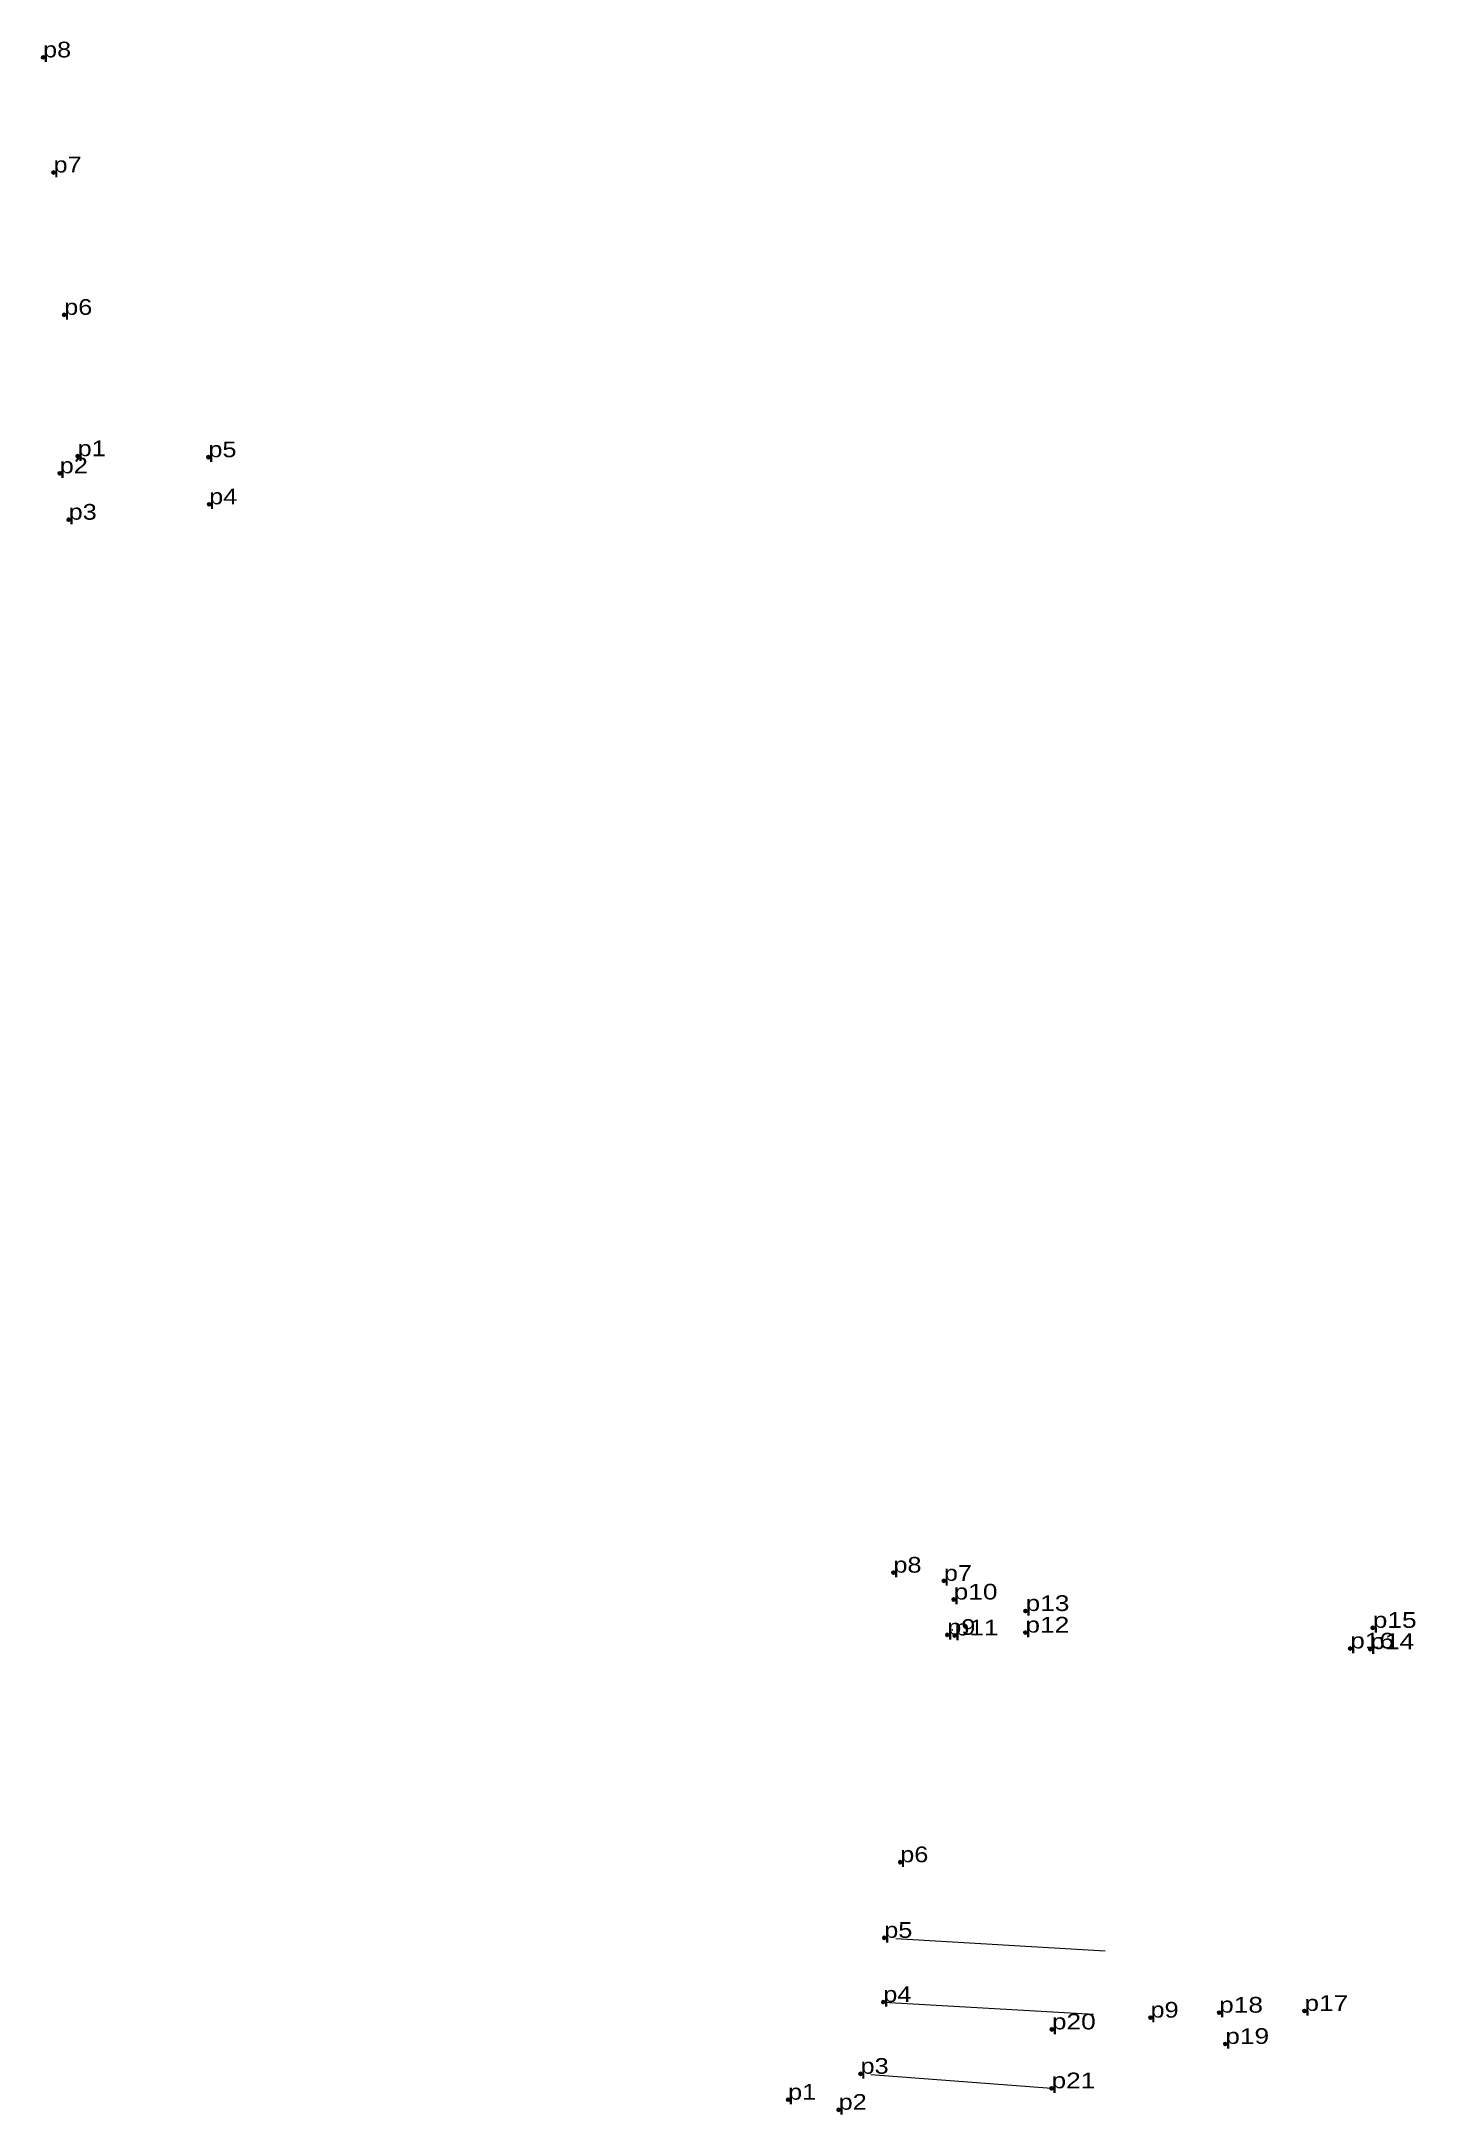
# Model space of a CAD drawing. Header units: metres. Extents: x 546820 to 1836833, y -1 to 1837245.
# Drawn here: x 547372.1 to 547529.3, y 1836812.2 to 1837049.5 of the extents above; entities outside this region: 3.
import ezdxf
from ezdxf.enums import TextEntityAlignment as Align

# ---------------------------------------------------------------- set-up
doc = ezdxf.new("R2010")
doc.units = ezdxf.units.M
doc.header["$LTSCALE"] = 0.72
doc.header["$PDMODE"] = 32
doc.header["$PDSIZE"] = 0.36
for name, color, linetype in [('12', 7, 'Continuous'), ('7', 7, 'Continuous'), ('9', 7, 'Continuous')]:
    doc.layers.add(name, color=color, linetype=linetype)
doc.layers.add('6', color=7, linetype='Continuous', lineweight=13)

msp = doc.modelspace()

# ---------------------------------------------------------------- linework, layer by layer
at = {"layer": '6'}
for p, q in [((547476.34, 1836867.62), (547476.34, 1836867.77)), ((547469.84, 1836832.36), (547493.8, 1836830.97)), ((547468.5, 1836825.09), (547492.47, 1836823.69)), ((547466.98, 1836816.79), (547487.67, 1836815.22))]:
    msp.add_line(p, q, dxfattribs=at)
at = {"layer": '7'}
for p in [(547372.27, 1837047.71), (547373.47, 1837034.54), (547374.69, 1837018.24), (547376.23, 1837002.06), (547374.18, 1837000.1), (547391.19, 1837001.94), (547391.28, 1836996.55), (547375.2, 1836994.79), (547469.58, 1836874.25), (547475.35, 1836873.31), (547476.47, 1836871.17), (547484.7, 1836869.86), (547475.74, 1836867.13), (547476.58, 1836867.06), (547484.68, 1836867.39), (547524.43, 1836867.93), (547521.85, 1836865.57), (547524.15, 1836865.49), (547470.36, 1836841.1), (547468.53, 1836832.45), (547468.53, 1836832.44), (547468.42, 1836825.09), (547516.61, 1836824.08), (547487.71, 1836821.96), (547499, 1836823.31), (547506.85, 1836823.88), (547507.55, 1836820.3), (547465.82, 1836816.88), (547487.67, 1836815.22), (547457.53, 1836813.91), (547463.31, 1836812.76), (1836830, 0)]:
    msp.add_point(p, dxfattribs=at)

# ---------------------------------------------------------------- texts
at = {"layer": '12'}
for s, width, p in [('p8', 1.2, (547372.27, 1837047.71)), ('p7', 1.2, (547373.47, 1837034.54)), ('p6', 1.2, (547374.69, 1837018.24)), ('p1', 1.2, (547376.23, 1837002.06)), ('p5', 1.2, (547391.19, 1837001.94)), ('p2', 1.2, (547374.18, 1837000.1)), ('p4', 1.2, (547391.28, 1836996.55)), ('p3', 1.2, (547375.2, 1836994.79)), ('p8', 1.2, (547469.58, 1836874.25)), ('p8', 1.2, (547469.58, 1836874.25)), ('p7', 1.2, (547475.35, 1836873.31)), ('p7', 1.2, (547475.35, 1836873.31)), ('p10', 1.25, (547476.47, 1836871.17)), ('p10', 1.25, (547476.47, 1836871.17)), ('p13', 1.25, (547484.7, 1836869.86)), ('p13', 1.25, (547484.7, 1836869.86)), ('p15', 1.25, (547524.43, 1836867.93)), ('p15', 1.25, (547524.43, 1836867.93)), ('p9', 1.2, (547475.74, 1836867.13)), ('p9', 1.2, (547475.74, 1836867.13)), ('p11', 1.25, (547476.58, 1836867.06)), ('p11', 1.25, (547476.58, 1836867.06)), ('p12', 1.25, (547484.68, 1836867.39)), ('p12', 1.25, (547484.68, 1836867.39)), ('p16', 1.25, (547521.85, 1836865.57)), ('p16', 1.25, (547521.85, 1836865.57)), ('p14', 1.25, (547524.15, 1836865.49)), ('p14', 1.25, (547524.15, 1836865.49)), ('p6', 1.2, (547470.36, 1836841.1)), ('p6', 1.2, (547470.36, 1836841.1)), ('p5', 1.2, (547468.53, 1836832.44)), ('p5', 1.2, (547468.53, 1836832.44)), ('p4', 1.2, (547468.42, 1836825.09)), ('p4', 1.2, (547468.42, 1836825.09)), ('p9', 1.2, (547499, 1836823.31)), ('p18', 1.25, (547506.85, 1836823.88)), ('p18', 1.25, (547506.85, 1836823.88)), ('p17', 1.25, (547516.61, 1836824.08)), ('p17', 1.25, (547516.61, 1836824.08)), ('p20', 1.25, (547487.71, 1836821.96)), ('p20', 1.25, (547487.71, 1836821.96)), ('p19', 1.25, (547507.55, 1836820.3)), ('p19', 1.25, (547507.55, 1836820.3)), ('p3', 1.2, (547465.82, 1836816.88)), ('p3', 1.2, (547465.82, 1836816.88)), ('p21', 1.25, (547487.67, 1836815.22)), ('p21', 1.25, (547487.67, 1836815.22)), ('p1', 1.2, (547457.53, 1836813.91)), ('p1', 1.2, (547457.53, 1836813.91)), ('p2', 1.2, (547463.31, 1836812.76)), ('p2', 1.2, (547463.31, 1836812.76)), ('p1', 1.2, (1836830, 0))]:
    msp.add_text(s, height=1.8, dxfattribs=dict(at, width=width)).set_placement(p)
at = {"layer": '9', "width": 1.25}
msp.add_text('547500.22', height=1.8, dxfattribs=at).set_placement((1836830.01, -0.9), align=Align.RIGHT)

doc.saveas('drawing.dxf')
